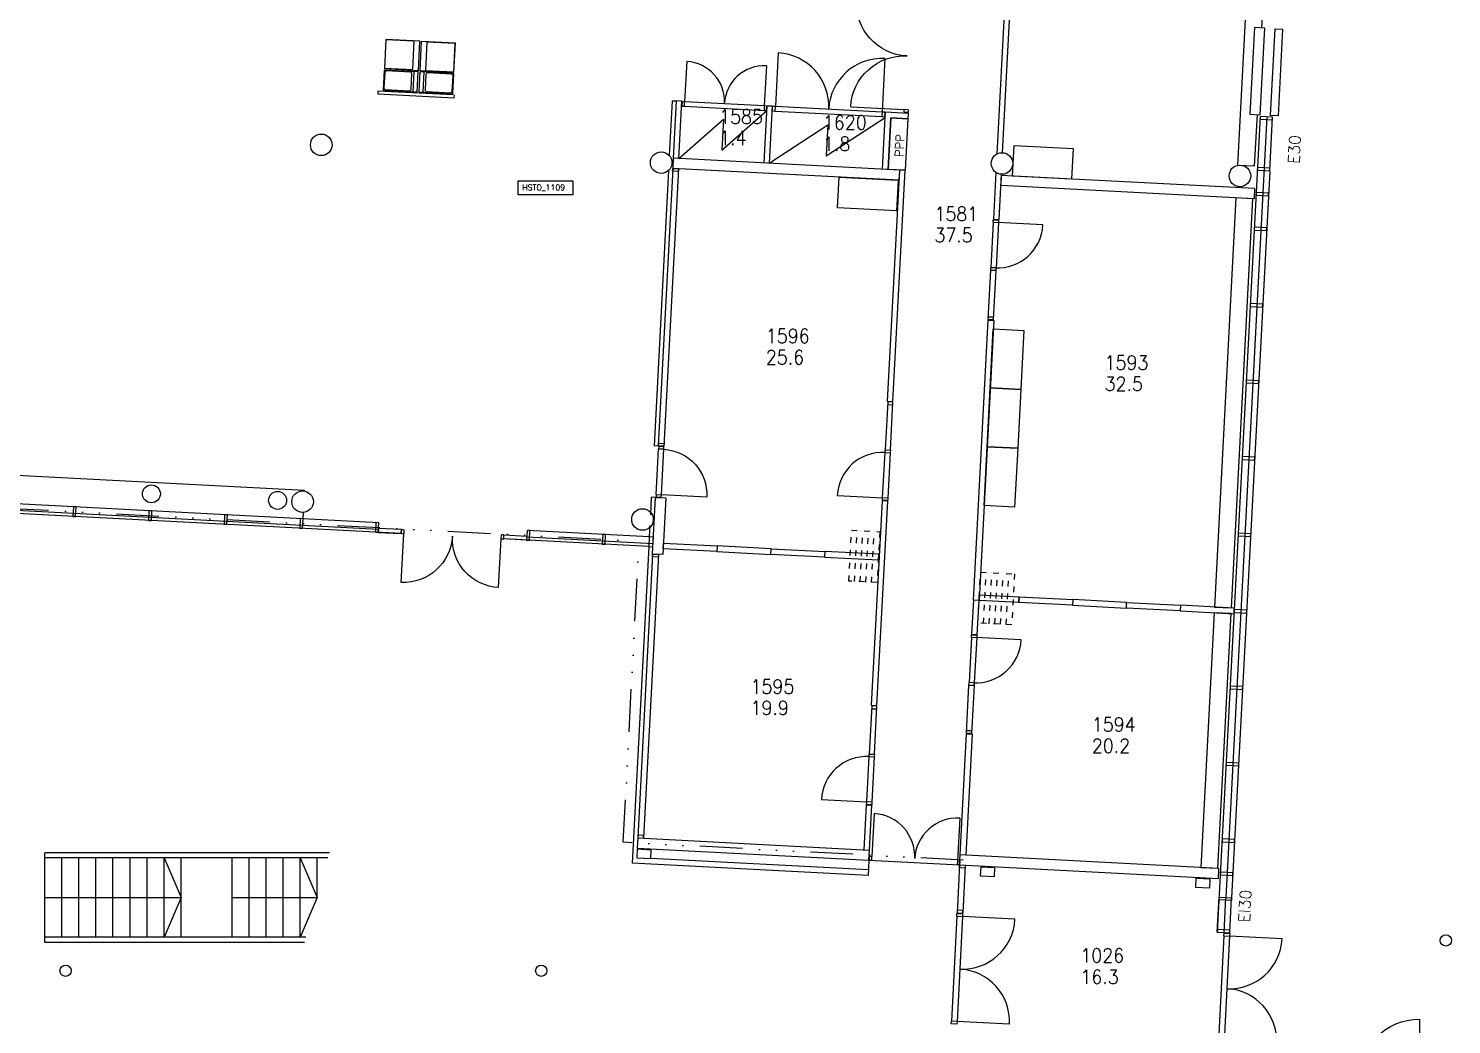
# Model space of a CAD drawing. Extents: x -405 to 153606, y -6935 to 69332.
# Drawn here: x 127495 to 152580, y 24351 to 41912 of the extents above; entities that cross this region are included whole.
import ezdxf

# ---------------------------------------------------------------- set-up
doc = ezdxf.new("R2010")
doc.units = 0
doc.header["$LTSCALE"] = 100
doc.header["$MEASUREMENT"] = 0
doc.linetypes.add('KEL', pattern=[2.25, 1, -1.25])
doc.linetypes.add('PALOALUE', pattern=[13, 5, -2, 0, -2, 0, -2, 0, -2])
doc.layers.get('0').update_dxf_attribs({"linetype": 'CONTINUOUS'})
for name, color, linetype in [('ART1100T0', 7, 'CONTINUOUS'), ('ART1100T3', 7, 'CONTINUOUS'), ('ART1100TB', 7, 'CONTINUOUS'), ('M00402', 7, 'CONTINUOUS'), ('M06001', 7, 'CONTINUOUS'), ('M06037', 8, 'CONTINUOUS'), ('M06041', 8, 'CONTINUOUS'), ('M06051', 3, 'CONTINUOUS'), ('m06080', 7, 'CONTINUOUS'), ('M06081', 8, 'CONTINUOUS'), ('M06203T', 3, 'CONTINUOUS'), ('PALOOS', 1, 'PALOALUE')]:
    doc.layers.add(name, color=color, linetype=linetype)
doc.styles.add('ROMANS', font='romans.shx')
doc.styles.get("Standard").update_dxf_attribs({"font": 'simplex.shx'})

# ---------------------------------------------------------------- blocks, each defined once
blk = doc.blocks.new('KRF020')
for p, q in [((0.025, 0.475), (0.025, 0)), ((0.975, 0.475), (0.975, 0))]:
    blk.add_line(p, q)
for centre, start, end in [((0.025, 0), 0, 90), ((0.975, 0), 90, 180)]:
    blk.add_arc(centre, 0.475, start, end)
blk = doc.blocks.new('KRF010')
blk.add_line((0.05, 0.9), (0.05, 0))
blk.add_arc((0.05, 0), 0.9, 0, 90)
blk = doc.blocks.new('av-kaappi')
at = {"layer": 'm06080'}
blk.add_lwpolyline([(1040, -540), (0, -540), (0, 0), (1040, 0)], close=True, dxfattribs=at)
blk = doc.blocks.new('SALAMA')
at = {"layer": 'M00402'}
blk.add_lwpolyline([(0, 0), (0.5, 0.8), (0.5, 0.2), (1, 1)], dxfattribs=at)
blk = doc.blocks.new('KYFPIK')
for p, q in [((0, -1), (0, 0)), ((0, 0), (0.025, 0)), ((0.025, -1), (0.025, 0)), ((0.975, 0), (0.975, -1)), ((0.975, 0), (1, 0)), ((1, 0), (1, -1)), ((0.025, -1), (0, -1)), ((1, -1), (0.975, -1))]:
    blk.add_line(p, q)
blk = doc.blocks.new('KAFPIK')
for p, q in [((0, -1), (0, 0)), ((0, 0), (0.025, 0)), ((0.025, -1), (0.025, 0)), ((0.975, 0), (0.975, -1)), ((0.975, 0), (1, 0)), ((1, 0), (1, -1)), ((0.025, -1), (0, -1)), ((1, -1), (0.975, -1))]:
    blk.add_line(p, q)
blk = doc.blocks.new('aioa_huone')
at = {"layer": 'ART1100T0', "width": 0.9}
blk.add_attdef('HNENUM', (56, 73), '', height=250, dxfattribs=at)
at = {"layer": 'ART1100T3', "width": 0.9}
blk.add_attdef('HNEALA', (56, -302), '', height=250, dxfattribs=at)

msp = doc.modelspace()

# ---------------------------------------------------------------- linework, layer by layer
at = {"layer": 'M06001'}
for p, q in [((138915, 40633), (138862, 39625)), ((139015, 40628), (138915, 40633)), ((138962, 39620), (139015, 40628)), ((140511, 40550), (140458, 39541)), ((140511, 40550), (140603, 40545)), ((140603, 40545), (140550, 39536)), ((149205, 40360), (148451, 25978)), ((149325, 40353), (148604, 26592)), ((149375, 39399), (149425, 40348)), ((142847, 39416), (142838, 39236)), ((149375, 39395), (148704, 26587)), ((144644, 39322), (144635, 39142)), ((149108, 39088), (149099, 38908)), ((133669, 33198), (124287, 33690)), ((134064, 33007), (124278, 33520)), ((133663, 33078), (124281, 33570)), ((138428, 32778), (135872, 32912)), ((138506, 32824), (136279, 32941)), ((138437, 32948), (136285, 33061)), ((142309, 27247), (142319, 27427)), ((143907, 27164), (143917, 27344)), ((148451, 25978), (148484, 26598)), ((148571, 25972), (148604, 26592)), ((148671, 25967), (148704, 26587))]:
    msp.add_line(p, q, dxfattribs=at)
for points in [[(144665, 39721), (144864, 43516), (144764, 43521), (144564, 39698)], [(142847, 39416), (138862, 39625), (138853, 39445)], [(142838, 39236), (138853, 39445)], [(144547, 39375), (144504, 38548), (144604, 38543), (144646, 39342)], [(149099, 38908), (144635, 39142)], [(149108, 39088), (144644, 39322)], [(138234, 27641), (138225, 27462), (142309, 27247)], [(138234, 27641), (142319, 27427)], [(143907, 27164), (148471, 26925), (148480, 27104), (143917, 27344)]]:
    msp.add_lwpolyline(points, dxfattribs=at)
for points in [[(149107, 41927), (149027, 40399), (149207, 40390), (149287, 41917)], [(149601, 41901), (149521, 40373), (149391, 40380), (149471, 41908)], [(142695, 40335), (142647, 39426), (142547, 39432), (142595, 40340), (142595, 40340), (142600, 40440), (143000, 40419), (142994, 40320)], [(149425, 40348), (149205, 40360), (149202, 40310), (149422, 40298)], [(149425, 40348), (149205, 40360), (149202, 40310), (149422, 40298)], [(142633, 35342), (142733, 35336), (142947, 39411), (142847, 39416)], [(149378, 39449), (149158, 39461), (149155, 39411), (149375, 39399)], [(149355, 39010), (149135, 39021), (149132, 38971), (149352, 38960)], [(149322, 38397), (149103, 38408), (149100, 38358), (149320, 38347)], [(149252, 37049), (149032, 37060), (149030, 37010), (149249, 36999)], [(144411, 36771), (144511, 36765), (144252, 31828), (144152, 31833)], [(149181, 35700), (148961, 35712), (148959, 35662), (149179, 35651)], [(149111, 34352), (148891, 34364), (148888, 34314), (149108, 34302)], [(138745, 33943), (138745, 33943)], [(138498, 32644), (138550, 33643), (138730, 33634), (138678, 32635)], [(128277, 33310), (128327, 33308), (128336, 33477), (128286, 33480)], [(129611, 33240), (129661, 33238), (129669, 33407), (129619, 33410)], [(142352, 29979), (142452, 29974), (142641, 33579), (142541, 33584)], [(130944, 33170), (130994, 33168), (131003, 33338), (130953, 33340)], [(132277, 33101), (132327, 33098), (132336, 33268), (132286, 33270)], [(133610, 33031), (133660, 33028), (133669, 33198), (133619, 33200)], [(134068, 33077), (133664, 33098), (133660, 33028), (134064, 33007)], [(135876, 32982), (136280, 32961), (136276, 32891), (135872, 32912)], [(136276, 32891), (136326, 32888), (136335, 33058), (136285, 33061)], [(137610, 32821), (137660, 32818), (137668, 32988), (137619, 32991)], [(138428, 32778), (138503, 32774), (138512, 32944), (138437, 32948)], [(149040, 33004), (148820, 33016), (148818, 32966), (149037, 32954)], [(138687, 32835), (138687, 32835)], [(144120, 31234), (144220, 31229), (144252, 31828), (144152, 31833)], [(148969, 31656), (148750, 31667), (148747, 31618), (148967, 31606)], [(148899, 30308), (148679, 30319), (148676, 30269), (148896, 30258)], [(144028, 29476), (144128, 29471), (144016, 27338), (143917, 27344)], [(148828, 28960), (148608, 28971), (148606, 28921), (148825, 28910)], [(142219, 27432), (142319, 27427), (142360, 28216), (142260, 28221)], [(148757, 27612), (148538, 27623), (148535, 27573), (148755, 27562)], [(138216, 27292), (138466, 27279), (138474, 27428), (138224, 27442)], [(143907, 27164), (144007, 27159), (144004, 27109), (143905, 27114)], [(144273, 26974), (144522, 26961), (144530, 27111), (144281, 27124)], [(148068, 26775), (148317, 26762), (148325, 26912), (148075, 26925)], [(148727, 27026), (148507, 27038), (148504, 26988), (148724, 26976)], [(148484, 26598), (148704, 26587), (148701, 26537), (148481, 26549)], [(143863, 26318), (143963, 26313), (143965, 26363), (143865, 26368)], [(148451, 25978), (148671, 25967), (148674, 26017), (148454, 26028)]]:
    msp.add_lwpolyline(points, close=True, dxfattribs=at)
for centre, radius in [((132656, 39860), 190), ((138648, 39546), 190), ((144655, 39532), 190), ((148850, 39312), 190), ((132327, 33569), 190), ((138318, 33255), 190), ((152480, 25835), 100), ((128150, 25300), 100), ((136535, 25300), 100)]:
    msp.add_circle(centre, radius, dxfattribs=at)
at = {"layer": 'M06037'}
for p, q in [((132362, 33767), (125162, 34144)), ((132361, 33755), (132362, 33767)), ((132336, 33268), (132342, 33379)), ((127785, 25800), (127785, 27380)), ((132799, 27380), (127785, 27380)), ((132774, 27290), (127785, 27290)), ((128085, 25890), (128085, 27290)), ((128385, 25890), (128385, 27290)), ((128685, 25890), (128685, 27290)), ((128985, 25890), (128985, 27290)), ((129285, 25890), (129285, 27290)), ((129585, 25890), (129585, 27290)), ((129885, 25890), (129885, 27290)), ((130185, 25890), (130185, 27290)), ((131085, 25890), (131085, 27290)), ((131385, 25890), (131385, 27290)), ((131685, 25890), (131685, 27290)), ((131985, 25890), (131985, 27290)), ((132285, 25890), (132285, 27290)), ((132585, 26607), (132585, 27290)), ((142309, 27247), (143907, 27164)), ((127785, 26590), (130185, 26590)), ((131085, 26590), (132580, 26590)), ((132386, 25890), (127785, 25890)), ((132361, 25800), (127785, 25800))]:
    msp.add_line(p, q, dxfattribs=at)
for points in [[(129885, 27290), (130185, 26590), (129885, 25890)], [(132285, 27290), (132585, 26590), (132285, 25890)]]:
    msp.add_lwpolyline(points, dxfattribs=at)
at = {"layer": 'M06041'}
for p, q in [((138840, 40637), (138790, 39672)), ((138840, 40637), (138915, 40633)), ((138776, 39405), (138522, 34556)), ((138853, 39445), (138597, 34552)), ((138953, 39440), (138696, 34547)), ((138696, 34547), (138522, 34556)), ((138474, 33647), (138458, 33337)), ((138649, 33638), (138474, 33647)), ((138448, 33148), (138437, 32948)), ((138428, 32778), (138136, 27196)), ((138498, 32644), (138234, 27641)), ((138598, 32639), (138334, 27636)), ((142295, 26978), (138136, 27196)), ((142300, 27078), (138466, 27279)), ((142309, 27247), (142295, 26978)), ((143907, 27164), (143863, 26318)), ((144007, 27159), (143963, 26313))]:
    msp.add_line(p, q, dxfattribs=at)
for points in [[(138853, 39445), (138953, 39440), (138950, 39390), (138850, 39395)], [(138599, 34602), (138699, 34597), (138696, 34547), (138597, 34552)], [(138498, 32644), (138598, 32639), (138595, 32589), (138495, 32594)], [(138234, 27641), (138334, 27636), (138337, 27686), (138237, 27691)]]:
    msp.add_lwpolyline(points, close=True, dxfattribs=at)
at = {"layer": 'M06051'}
for p, q in [((139020, 40536), (139025, 40628)), ((139057, 40534), (139020, 40536)), ((139025, 40628), (139062, 40626)), ((139057, 40534), (139062, 40626)), ((140461, 40460), (139057, 40534)), ((139062, 40626), (140466, 40552)), ((140466, 40552), (140461, 40460)), ((140498, 40458), (140461, 40460)), ((140466, 40552), (140503, 40550)), ((140503, 40550), (140498, 40458)), ((140608, 40453), (140613, 40544)), ((140658, 40450), (140608, 40453)), ((140613, 40544), (140662, 40542)), ((140658, 40450), (140662, 40542)), ((142536, 40352), (140658, 40450)), ((140662, 40542), (142541, 40443)), ((142541, 40443), (142536, 40352)), ((142541, 40443), (142590, 40441)), ((142590, 40441), (142585, 40349)), ((142585, 40349), (142536, 40352)), ((144501, 38494), (144459, 37694)), ((144501, 38494), (144503, 38538)), ((144501, 38494), (144593, 38489)), ((144503, 38538), (144595, 38533)), ((144593, 38489), (144551, 37689)), ((144595, 38533), (144593, 38489)), ((144457, 37649), (144459, 37694)), ((144549, 37645), (144457, 37649)), ((144551, 37689), (144459, 37694)), ((144551, 37689), (144549, 37645)), ((144414, 36830), (144506, 36826)), ((142638, 35281), (142730, 35276)), ((138560, 33697), (138602, 34497)), ((138604, 34541), (138602, 34497)), ((138694, 34492), (138602, 34497)), ((138696, 34537), (138604, 34541)), ((138652, 33692), (138694, 34492)), ((138694, 34492), (138696, 34537)), ((142552, 33638), (142594, 34438)), ((142594, 34438), (142596, 34482)), ((142594, 34438), (142686, 34433)), ((142596, 34482), (142688, 34478)), ((142686, 34433), (142644, 33633)), ((142688, 34478), (142686, 34433)), ((138560, 33697), (138557, 33653)), ((138557, 33653), (138649, 33648)), ((138560, 33697), (138652, 33692)), ((138649, 33648), (138652, 33692)), ((142550, 33594), (142552, 33638)), ((142644, 33633), (142552, 33638)), ((142644, 33633), (142642, 33589)), ((142642, 33589), (142550, 33594)), ((144118, 31180), (144076, 30380)), ((144118, 31180), (144120, 31224)), ((144118, 31180), (144210, 31175)), ((144120, 31224), (144212, 31219)), ((144210, 31175), (144168, 30375)), ((144212, 31219), (144210, 31175)), ((144073, 30335), (144076, 30380)), ((144168, 30375), (144076, 30380)), ((144168, 30375), (144165, 30331)), ((144165, 30331), (144073, 30335)), ((142357, 29919), (142449, 29914)), ((144032, 29536), (144123, 29532)), ((142313, 29075), (142315, 29120)), ((142315, 29120), (142407, 29115)), ((142407, 29115), (142405, 29070)), ((142271, 28275), (142313, 29075)), ((142313, 29075), (142405, 29070)), ((142405, 29070), (142363, 28271)), ((142269, 28231), (142271, 28275)), ((142361, 28226), (142269, 28231)), ((142363, 28271), (142271, 28275)), ((142363, 28271), (142361, 28226)), ((143860, 26259), (143763, 24409)), ((143860, 26259), (143862, 26308)), ((143860, 26259), (143960, 26254)), ((143862, 26308), (143962, 26303)), ((143960, 26254), (143863, 24404)), ((143962, 26303), (143960, 26254)), ((148568, 25913), (148471, 24063)), ((148568, 25913), (148571, 25962)), ((148568, 25913), (148668, 25908)), ((148571, 25962), (148671, 25957)), ((148668, 25908), (148571, 24058)), ((148671, 25957), (148668, 25908)), ((143760, 24361), (143763, 24409)), ((143860, 24355), (143760, 24361)), ((143863, 24404), (143763, 24409)), ((143863, 24404), (143860, 24355))]:
    msp.add_line(p, q, dxfattribs=at)
at = {"layer": 'M06051', "linetype": 'KEL'}
for p, q in [((142056, 32162), (142103, 33061)), ((142156, 32157), (142203, 33056)), ((142256, 32152), (142303, 33051)), ((142356, 32147), (142403, 33046)), ((144331, 31423), (144378, 32322)), ((144431, 31418), (144478, 32317)), ((144530, 31413), (144578, 32312)), ((144630, 31408), (144677, 32306)), ((144730, 31402), (144777, 32301))]:
    msp.add_line(p, q, dxfattribs=at)
at = {"layer": 'M06051'}
for points in [[(144457, 37649), (144549, 37645), (144503, 36776), (144411, 36781)], [(142596, 34482), (142688, 34478), (142733, 35326), (142641, 35331)], [(139636, 32790), (139631, 32690), (138682, 32740), (138687, 32840)], [(139636, 32790), (139631, 32690), (140579, 32640), (140584, 32740)], [(141533, 32691), (141528, 32591), (140579, 32640), (140584, 32740)], [(141533, 32691), (141528, 32591), (142477, 32541), (142482, 32641)], [(144957, 31891), (144952, 31791), (144252, 31828), (144257, 31928)], [(145905, 31842), (145899, 31742), (144951, 31791), (144956, 31891)], [(145905, 31842), (145899, 31742), (146848, 31692), (146853, 31792)], [(147802, 31742), (147797, 31642), (146848, 31692), (146853, 31792)], [(147802, 31742), (147797, 31642), (148746, 31593), (148751, 31692)], [(144073, 30335), (144165, 30331), (144121, 29482), (144029, 29486)], [(142315, 29120), (142407, 29115), (142452, 29964), (142360, 29969)]]:
    msp.add_lwpolyline(points, close=True, dxfattribs=at)
at = {"layer": 'M06051', "linetype": 'KEL'}
for points in [[(141956, 32168), (142003, 33066), (142503, 33040), (142456, 32142)], [(144231, 31429), (144278, 32327), (144877, 32296), (144830, 31397)]]:
    msp.add_lwpolyline(points, close=True, dxfattribs=at)
at = {"layer": 'm06080'}
for p, q in [((134287, 41149), (134269, 40797)), ((134454, 40792), (134472, 41144))]:
    msp.add_line(p, q, dxfattribs=at)
for points in [[(149237, 41920), (149420, 45410), (149120, 45431), (148810, 39504), (149109, 39488), (149157, 40392)], [(133768, 41179), (133750, 40826), (134349, 40795), (134367, 41148), (133768, 41179)], [(134973, 40762), (134992, 41115), (134392, 41146), (134374, 40794), (134973, 40762)], [(134987, 40739), (133655, 40809), (133652, 40759), (135001, 40688), (135003, 40738)]]:
    msp.add_lwpolyline(points, dxfattribs=at)
for points in [[(133796, 41716), (133770, 41204), (134369, 41173), (134396, 41685)], [(133796, 41711), (133770, 41212), (134269, 41186), (134295, 41685)], [(134993, 41140), (135020, 41652), (134420, 41684), (134394, 41171)], [(134993, 41145), (135019, 41644), (134520, 41670), (134494, 41171)], [(148701, 31695), (149079, 38909), (148779, 38925), (148401, 31711)], [(148460, 27105), (148696, 31595), (148396, 31611), (148161, 27121)]]:
    msp.add_lwpolyline(points, close=True, dxfattribs=at)
for points in [[(133776, 41135), (133762, 40867, 0.414214), (133790, 40836), (134210, 40814, 0.414214), (134241, 40842), (134255, 41110, 0.414214), (134227, 41141), (133808, 41163, 0.414214)], [(134965, 40807), (134979, 41074, 0.414214), (134951, 41106), (134531, 41128, 0.414214), (134500, 41099), (134486, 40832, 0.414214), (134514, 40800), (134934, 40778, 0.414214)]]:
    msp.add_lwpolyline(points, format="xyb", close=True, dxfattribs=at)
at = {"layer": 'M06081'}
msp.add_lwpolyline([(142994, 40320), (142947, 39411), (142647, 39426), (142695, 40335)], close=True, dxfattribs=at)
for centre in [(129662, 33707), (131887, 33592)]:
    msp.add_circle(centre, 158, dxfattribs=at)
at = {"layer": 'M06203T', "flags": 128}
msp.add_lwpolyline([(136128, 38980), (136128, 39227), (137088, 39227), (137088, 38980)], close=True, dxfattribs=at)
at = {"layer": 'PALOOS', "linetype": 'PALOALUE', "ltscale": 1.5}
for p in [(97884, 34988), (137980, 27565)]:
    msp.add_line(p, (138258, 32872), dxfattribs=at)
msp.add_lwpolyline([(143974, 27250), (137980, 27565)], dxfattribs=at)

# ---------------------------------------------------------------- block references
at = {"layer": 'ART1100TB'}
for p, values in [((139613, 40159), {'HNENUM': '1585', 'HNEALA': '1.4'}), ((141443, 40055), {'HNENUM': '1620', 'HNEALA': '1.8'}), ((143409, 38447), {'HNENUM': '1581', 'HNEALA': '37.5'}), ((140437, 36292), {'HNENUM': '1596', 'HNEALA': '25.6'}), ((146409, 35823), {'HNENUM': '1593', 'HNEALA': '32.5'}), ((140167, 30111), {'HNENUM': '1595', 'HNEALA': '19.9'}), ((146183, 29442), {'HNENUM': '1594', 'HNEALA': '20.2'}), ((145981, 25370), {'HNENUM': '1026', 'HNEALA': '16.3'})]:
    msp.add_blockref('aioa_huone', p, dxfattribs=at).add_auto_attribs(values)
at = {"layer": 'M00402', "rotation": 357.0000000000621}
for p, xscale, yscale, zscale in [((138962, 39620), 1497.999999985838, 918.0000000011657, 1497.999999985838), ((140550, 39536), 1999.999999999962, 910.000000000193, 1999.999999999962)]:
    msp.add_blockref('SALAMA', p, dxfattribs=dict(at, xscale=xscale, yscale=yscale, zscale=zscale))
at = {"layer": 'M06051'}
for name, p, xscale, yscale, rotation in [('KRF020', (143034, 42420), 1990, -1990, 267.0000000000587), ('KRF020', (140613, 40544), 1980, 1980, 357.0000000000613), ('KRF020', (139025, 40628), 1480, 1480, 357.0000000000613), ('KRF010', (144579, 38534), -890, -890, 87.00000000006004), ('KRF010', (138649, 33648), 890, -890, 87.0000000000614), ('KRF010', (142550, 33594), 890, 890, 87.00000000005949), ('KRF020', (134064, 33007), -1810, 1810, 177), ('KRF010', (144196, 31220), -890, -890, 87.00000000006004), ('KRF010', (142269, 28231), 890, 890, 87.00000000005949), ('KRF020', (142323, 27317), 1590, 1590, 357.0000000000617), ('KRF020', (143962, 26303), -1950, -1950, 87.00000000006085), ('KRF020', (148671, 25957), -1950, -1950, 87.00000000006085)]:
    msp.add_blockref(name, p, dxfattribs=dict(at, xscale=xscale, yscale=yscale, rotation=rotation))
at = {"layer": 'M06051', "zscale": 2100}
for name, p, xscale, yscale, rotation in [('KYFPIK', (143104, 42417), -1990, -70, 87.00000000005188), ('KAFPIK', (135876, 32982), -1810, 70, 357.0000000000629), ('KAFPIK', (142323, 27317), 1590, 70, 357.0000000000617)]:
    msp.add_blockref(name, p, dxfattribs=dict(at, xscale=xscale, yscale=yscale, rotation=rotation))
at = {"layer": 'M06051', "xscale": -1190, "yscale": 1190}
msp.add_blockref('KRF010', (152075, 23375), dxfattribs=at)
at = {"layer": 'm06080'}
for p, rotation in [((144872, 39849), 357.0000000000621), ((141785, 39291), 357.0000000000621), ((144448, 35577), 87.0000000000634), ((144394, 34538), 87.0000000000634), ((144339, 33500), 87.0000000000634)]:
    msp.add_blockref('av-kaappi', p, dxfattribs=dict(at, rotation=rotation))

# ---------------------------------------------------------------- texts
at = {"layer": 'M06001', "style": 'ROMANS'}
for s, p in [('E30', (149896, 39521)), ('EI30', (149022, 26149))]:
    msp.add_text(s, height=200, rotation=87, dxfattribs=at).set_placement(p)
at = {"layer": 'M06081', "style": 'ROMANS'}
msp.add_text('PPP', height=150, rotation=87, dxfattribs=at).set_placement((142916, 39639))
at = {"layer": 'M06203T'}
msp.add_text('HSTO_1109', height=100, dxfattribs=at).set_placement((136200, 39058))

doc.saveas('drawing.dxf')
